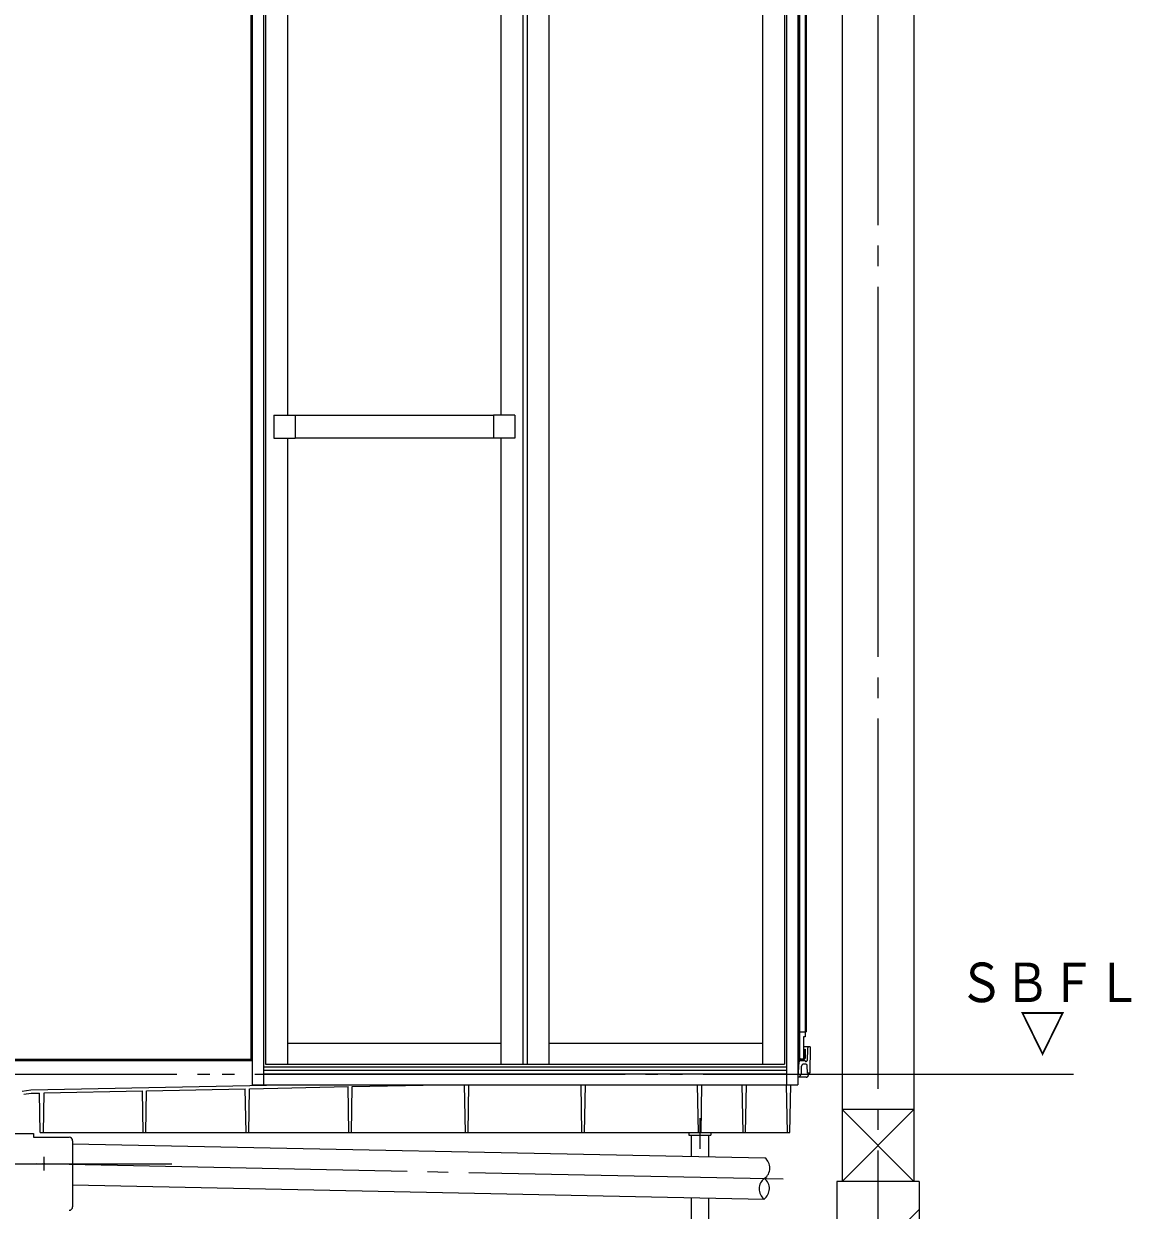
# Model space of a CAD drawing. Units: millimetres on the paper. Extents: x -305 to 305, y -152 to 152.
# Drawn here: x -217.1 to -163.3, y -98 to -40.3 of the extents above; entities that cross this region are included whole.
import ezdxf
from ezdxf.enums import TextEntityAlignment as Align

# ---------------------------------------------------------------- set-up
doc = ezdxf.new("R2010")
doc.units = ezdxf.units.MM
doc.linetypes.add('LONG_CHAIN', pattern=[21, 18, -1, 1, -1])
doc.linetypes.add('LONG_DOUBLE_CHAIN', pattern=[21.8, 18, -1, 0.6, -0.6, 0.6, -1])
doc.layers.add('0-1_VIEW0001', color=7, linetype='Continuous', lineweight=9)
doc.styles.add('ＭＳ ゴシック', font='')
doc.styles.get('ＭＳ ゴシック').set_extended_font_data('MS Gothic')

msp = doc.modelspace()

# ---------------------------------------------------------------- linework, layer by layer
at = {"layer": '0-1_VIEW0001'}
for p, q in [((-177.341, -11.054), (-177.341, -96.554)), ((-173.841, -11.054), (-173.841, -96.554)), ((-206.091, -25.187), (-206.091, -90.62)), ((-206.025, -25.187), (-206.025, -91.854)), ((-205.475, -25.187), (-205.475, -91.854)), ((-180.041, -25.187), (-180.041, -91.854)), ((-179.491, -25.187), (-179.491, -91.854)), ((-179.425, -25.187), (-179.425, -90.554)), ((-179.401, -25.187), (-179.401, -90.554)), ((-179.125, -25.187), (-179.125, -89.52)), ((-179.085, -25.187), (-179.085, -89.287)), ((-205.375, -27.787), (-205.375, -90.854)), ((-204.308, -27.787), (-204.308, -59.295)), ((-193.925, -27.787), (-193.925, -59.295)), ((-192.858, -27.787), (-192.858, -90.854)), ((-192.658, -27.787), (-192.658, -90.854)), ((-191.591, -27.787), (-191.591, -90.854)), ((-181.208, -27.787), (-181.208, -90.854)), ((-180.141, -27.787), (-180.141, -90.854)), ((-204.975, -59.295), (-204.975, -60.412)), ((-204.975, -59.295), (-203.941, -59.295)), ((-203.941, -59.295), (-203.941, -60.412)), ((-203.941, -59.299), (-194.291, -59.299)), ((-194.291, -59.295), (-194.291, -60.412)), ((-193.258, -59.295), (-194.291, -59.295)), ((-193.258, -59.295), (-193.258, -60.412)), ((-204.975, -60.412), (-203.941, -60.412)), ((-204.308, -60.412), (-204.308, -90.854)), ((-203.941, -60.409), (-194.291, -60.409)), ((-193.258, -60.412), (-194.291, -60.412)), ((-193.925, -60.412), (-193.925, -90.854)), ((-179.401, -89.287), (-179.125, -89.287)), ((-179.125, -89.287), (-179.085, -89.287)), ((-193.925, -89.854), (-204.308, -89.854)), ((-181.208, -89.854), (-191.591, -89.854)), ((-179.208, -89.52), (-179.208, -90.597)), ((-179.125, -89.52), (-179.208, -89.52)), ((-178.891, -90.02), (-179.208, -90.02)), ((-179.148, -90.12), (-179.148, -90.554)), ((-179.148, -90.12), (-179.125, -90.12)), ((-179.125, -90.12), (-179.125, -90.554)), ((-179.026, -90.118), (-179.036, -90.671)), ((-178.891, -90.02), (-178.913, -91.287)), ((-206.025, -90.687), (-223.061, -90.687)), ((-221.091, -90.62), (-206.025, -90.62)), ((-205.475, -90.987), (-180.041, -90.987)), ((-205.475, -91.154), (-180.041, -91.154)), ((-205.375, -90.854), (-180.141, -90.854)), ((-179.491, -90.62), (-179.191, -90.62)), ((-179.141, -90.687), (-179.491, -90.687)), ((-179.45, -91.264), (-179.427, -90.751)), ((-179.358, -90.597), (-179.191, -90.597)), ((-179.358, -90.597), (-179.208, -90.597)), ((-179.317, -91.28), (-179.303, -90.949)), ((-179.208, -90.597), (-179.191, -90.597)), ((-179.097, -90.854), (-179.203, -90.854)), ((-179.125, -90.704), (-179.115, -90.704)), ((-179.086, -90.72), (-179.108, -90.72)), ((-179.02, -91.287), (-179.03, -90.918)), ((-205.475, -91.329), (-180.041, -91.329)), ((-179.077, -91.487), (-179.464, -91.487)), ((-178.913, -91.287), (-179.02, -91.287)), ((-178.979, -91.404), (-178.958, -91.287)), ((-217.208, -92.166), (-216.793, -92.11)), ((-217.135, -92.317), (-216.781, -92.27)), ((-216.793, -92.11), (-204.505, -91.854)), ((-216.781, -92.27), (-216.372, -92.261)), ((-216.338, -94.187), (-216.372, -92.261)), ((-216.178, -94.187), (-216.144, -92.257)), ((-216.144, -92.257), (-211.357, -92.157)), ((-211.321, -94.187), (-211.357, -92.157)), ((-211.195, -94.187), (-211.159, -92.153)), ((-211.159, -92.153), (-206.359, -92.052)), ((-206.321, -94.187), (-206.359, -92.052)), ((-206.195, -94.187), (-206.157, -92.048)), ((-206.157, -92.048), (-201.36, -91.948)), ((-206.025, -91.854), (-179.491, -91.854)), ((-201.321, -94.187), (-201.36, -91.948)), ((-201.195, -94.187), (-201.155, -91.944)), ((-201.155, -91.944), (-196.844, -91.854)), ((-195.655, -94.187), (-195.695, -91.854)), ((-195.528, -94.187), (-195.487, -91.854)), ((-189.988, -94.187), (-190.029, -91.854)), ((-189.861, -94.187), (-189.821, -91.854)), ((-184.321, -94.187), (-184.362, -91.854)), ((-184.195, -94.187), (-184.154, -91.854)), ((-182.155, -94.187), (-182.195, -91.854)), ((-182.028, -94.187), (-181.987, -91.854)), ((-179.998, -94.187), (-180.039, -91.854)), ((-179.871, -94.187), (-179.831, -91.854)), ((-173.841, -93.054), (-177.341, -96.554)), ((-173.841, -93.054), (-177.341, -93.054)), ((-177.341, -93.054), (-173.841, -96.554)), ((-224.025, -94.234), (-216.658, -94.234)), ((-216.658, -94.234), (-216.658, -94.414)), ((-216.658, -94.414), (-214.925, -94.414)), ((-216.338, -94.187), (-179.871, -94.187)), ((-214.758, -94.58), (-214.758, -97.794)), ((-184.791, -94.187), (-184.791, -94.307)), ((-184.791, -94.307), (-183.725, -94.307)), ((-184.681, -94.307), (-184.681, -95.342)), ((-183.835, -94.307), (-183.835, -95.359)), ((-183.725, -94.187), (-183.725, -94.307)), ((-214.758, -94.729), (-181.091, -95.415)), ((-214.758, -96.73), (-181.132, -97.415)), ((-173.591, -96.554), (-177.591, -96.554)), ((-177.591, -96.554), (-177.591, -106.887)), ((-173.591, -96.554), (-173.591, -106.887)), ((-184.681, -97.342), (-184.681, -102.34)), ((-183.835, -97.36), (-183.835, -102.34)), ((-177.591, -101.923), (-173.591, -97.923))]:
    msp.add_line(p, q, dxfattribs=at)
at = {"layer": '0-1_VIEW0001', "linetype": 'LONG_CHAIN'}
for p, q in [((-175.591, -11.054), (-175.591, -106.887)), ((-184.258, -93.482), (-184.258, -94.974)), ((-219.925, -95.701), (-209.925, -95.701)), ((-216.491, -95.694), (-180.207, -96.433)), ((-216.158, -95.368), (-216.158, -96.034))]:
    msp.add_line(p, q, dxfattribs=at)
at = {"layer": '0-1_VIEW0001', "linetype": 'LONG_DOUBLE_CHAIN'}
msp.add_line((-166.091, -91.354), (-261.091, -91.354), dxfattribs=at)
at = {"layer": '0-1_VIEW0001'}
msp.add_circle((-216.158, -95.701), 0.0333, dxfattribs=at)
for centre, radius, start, end in [((-179.358, -90.554), 0.0667, 179.99999, 270), ((-179.358, -90.554), 0.0433, 179.99999, 270), ((-179.358, -90.554), 0.0433, 180.00001, 269.99999), ((-179.191, -90.554), 0.0667, 270, 0.00001), ((-179.191, -90.554), 0.0433, 270, 0.00001), ((-178.926, -90.12), 0.1, 90, 179), ((-179.361, -90.754), 0.0667, 90, 177.50001), ((-179.203, -90.954), 0.1, 90, 177.50001), ((-179.141, -90.704), 0.0167, 0, 90), ((-179.108, -90.704), 0.0167, 179.99999, 270), ((-179.097, -90.92), 0.0667, 1.5, 90), ((-179.086, -90.67), 0.05, 270, 359), ((-179.55, -91.259), 0.1, 305.74871, 357.5), ((-179.55, -91.27), 0.233, 284.62107, 357.5), ((-179.077, -91.387), 0.1, 270, 350), ((-214.925, -94.58), 0.167, 0, 90), ((-181.476, -95.907), 0.625, 305.70322, 51.96344), ((-180.747, -96.922), 0.625, 125.70323, 231.96344), ((-181.497, -96.907), 0.625, 305.70323, 51.96344), ((-214.925, -97.794), 0.167, 270, 0)]:
    msp.add_arc(centre, radius, start, end, dxfattribs=at)

# ---------------------------------------------------------------- texts
at = {"layer": '0-1_VIEW0001', "style": 'ＭＳ ゴシック', "width": 0.85}
for s, p in [('ＳＢＦＬ', (-171.679, -88.417)), ('▽', (-168.701, -90.862))]:
    msp.add_text(s, height=1.921, dxfattribs=at).set_placement(p, align=Align.BOTTOM_LEFT)

doc.saveas('drawing.dxf')
